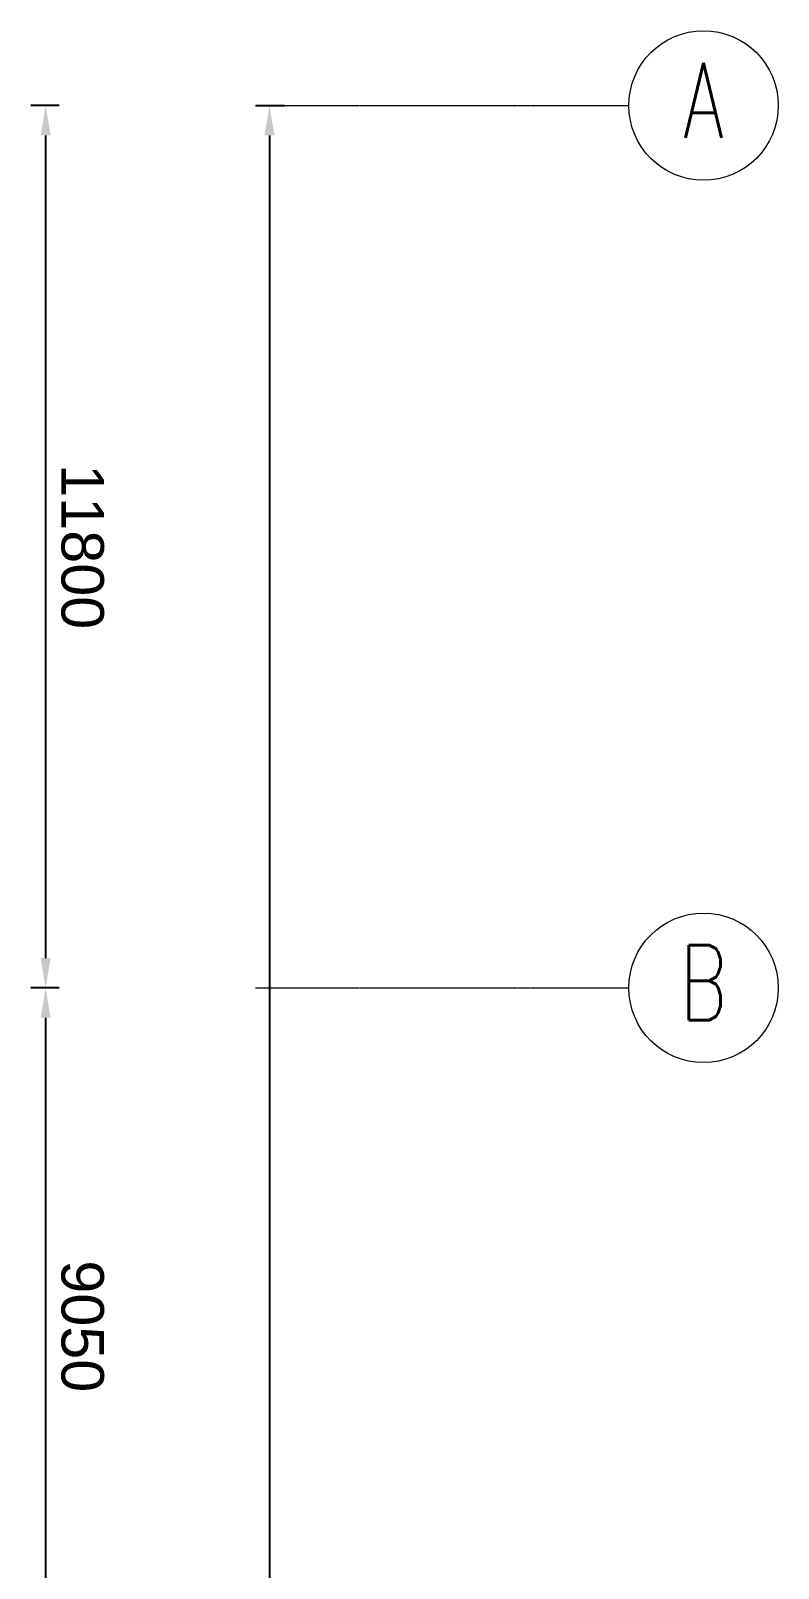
# Model space of a CAD drawing. Header units: millimetres. Extents: x 4021 to 183614, y -11746 to 71065.
# Drawn here: x 97702 to 107709, y 32146 to 52707 of the extents above; entities that cross this region are included whole.
import ezdxf

# ---------------------------------------------------------------- set-up
doc = ezdxf.new("R2010")
doc.units = ezdxf.units.MM
doc.linetypes.add('Grid Line__1_200_', pattern=[10.5, 6, -1.5, 1.5, -1.5])
for name, color, linetype, lineweight in [('A-ANNO-DIMS', 211, 'Continuous', 5), ('A-ANNO-NOTE', 131, 'Continuous', 25), ('S-GRID', 1, 'Continuous', 5), ('S-GRID-IDEN', 1, 'Continuous', 25)]:
    doc.layers.add(name, color=color, linetype=linetype, lineweight=lineweight)
doc.styles.add('RomanS', font='romans__.ttf', dxfattribs={"width": 0.7, "height": 1003.164557})
doc.styles.add('Swis721 BT', font='swiss.ttf', dxfattribs={"height": 567.642527})
doc.dimstyles.new('DLN_3mm', dxfattribs={"dimscale": 304.8, "dimtxt": 600, "dimasz": 1.312336, "dimexe": 0.656168, "dimexo": 0.0625, "dimgap": 0.656168, "dimtad": 1, "dimdec": 0, "dimzin": 0, "dimdsep": 46, "dimtxsty": 'Swis721 BT', "dimsah": 1, "dimcen": 0.09, "dimadec": 0, "dimazin": 0, "dimtfac": 1, "dimtdec": 4, "dimtix": 1, "dimtmove": 0, "dimatfit": 3, "dimfxl": 0.656168, "dimfxlon": 1, "dimtvp": 1, "dimtolj": 1, "dimtzin": 0, "dimarcsym": 2})

# ---------------------------------------------------------------- blocks, each defined once
blk = doc.blocks.new('Grid - Bubble - 10mm-1724413-Copy of COLOUR_R_F')
at = {"layer": 'A-ANNO-NOTE', "lineweight": 5}
blk.add_circle((0, 0), 5, dxfattribs=at)
blk = doc.blocks.new('DIMBLOCK42-Copy of COLOUR_R_F')
at = {"layer": 'A-ANNO-DIMS', "color": 0, "lineweight": -2, "transparency": 16777216}
for p, q in [((98083, 51707), (97702, 51707)), ((97902, 51307), (97902, 40307)), ((98083, 39907), (97702, 39907))]:
    blk.add_line(p, q, dxfattribs=at)
at = {"layer": 'A-ANNO-DIMS', "color": 0, "transparency": 16777216}
for points in [[(97836, 51307), (97969, 51307), (97902, 51707)], [(97836, 40307), (97969, 40307), (97902, 39907)]]:
    blk.add_solid(points, dxfattribs=at)
at = {"layer": 'Defpoints', "color": 0, "transparency": 16777216}
for p in [(98102, 51707), (97902, 39907), (98102, 39907)]:
    blk.add_point(p, dxfattribs=at)
at = {"layer": 'A-ANNO-DIMS', "color": 0, "transparency": 16777216, "insert": (98394, 45807), "char_height": 567.6, "width": 2628.57, "attachment_point": 5, "rotation": 270, "style": 'Swis721 BT'}
blk.add_mtext('\\A1;11800', dxfattribs=at)
blk = doc.blocks.new('DIMBLOCK43-Copy of COLOUR_R_F')
at = {"layer": 'A-ANNO-DIMS', "color": 0, "lineweight": -2, "transparency": 16777216}
for p, q in [((98083, 39907), (97702, 39907)), ((97902, 39507), (97902, 31257)), ((98083, 30857), (97702, 30857))]:
    blk.add_line(p, q, dxfattribs=at)
at = {"layer": 'A-ANNO-DIMS', "color": 0, "transparency": 16777216}
for points in [[(97836, 39507), (97969, 39507), (97902, 39907)], [(97836, 31257), (97969, 31257), (97902, 30857)]]:
    blk.add_solid(points, dxfattribs=at)
at = {"layer": 'Defpoints', "color": 0, "transparency": 16777216}
for p in [(98102, 39907), (97902, 30857), (98102, 30857)]:
    blk.add_point(p, dxfattribs=at)
at = {"layer": 'A-ANNO-DIMS', "color": 0, "transparency": 16777216, "insert": (98394, 35382), "char_height": 567.6, "width": 2102.86, "attachment_point": 5, "rotation": 270, "style": 'Swis721 BT'}
blk.add_mtext('\\A1;9050', dxfattribs=at)
blk = doc.blocks.new('DIMBLOCK46-Copy of COLOUR_R_F')
at = {"layer": 'A-ANNO-DIMS', "color": 0, "lineweight": -2, "transparency": 16777216}
for p, q in [((100717, 51707), (101098, 51707)), ((100898, 51307), (100898, -1443)), ((101078, -1843), (100698, -1843))]:
    blk.add_line(p, q, dxfattribs=at)
at = {"layer": 'A-ANNO-DIMS', "color": 0, "transparency": 16777216}
for points in [[(100831, 51307), (100964, 51307), (100898, 51707)], [(100831, -1443), (100964, -1443), (100898, -1843)]]:
    blk.add_solid(points, dxfattribs=at)
at = {"layer": 'Defpoints', "color": 0, "transparency": 16777216}
for p in [(100698, 51707), (100898, -1843), (101098, -1843)]:
    blk.add_point(p, dxfattribs=at)
at = {"layer": 'A-ANNO-DIMS', "color": 0, "transparency": 16777216, "insert": (101389, 24932), "char_height": 567.6, "width": 2628.57, "attachment_point": 5, "rotation": 270, "style": 'Swis721 BT'}
blk.add_mtext('\\A1;53550', dxfattribs=at)

msp = doc.modelspace()

# ---------------------------------------------------------------- linework, layer by layer
at = {"layer": 'S-GRID', "linetype": 'Grid Line__1_200_'}
for p, q in [((100709.2, 51707.5), (105709.2, 51707.5)), ((100709.2, 39907.5), (105709.2, 39907.5))]:
    msp.add_line(p, q, dxfattribs=at)

# ---------------------------------------------------------------- block references
at = {"layer": 'S-GRID-IDEN', "lineweight": 5, "xscale": 199.9999999999999, "yscale": 199.9999999999999, "zscale": 199.9999999999999, "rotation": 269.9999999999997}
for p in [(106709.2, 51707.5), (106709.2, 39907.5)]:
    msp.add_blockref('Grid - Bubble - 10mm-1724413-Copy of COLOUR_R_F', p, dxfattribs=at)

# ---------------------------------------------------------------- texts
at = {"layer": 'S-GRID-IDEN', "lineweight": 5, "char_height": 1003.165, "attachment_point": 2, "line_spacing_factor": 0.964689, "style": 'RomanS'}
for s, insert, width in [('\\fRomanS|b0|i0|c134|p2|;\\W.7;A', (106708.4, 52280.5), 708), ('\\fRomanS|b0|i0|c134|p2|;\\W.7;B', (106708.4, 40480.5), 984)]:
    msp.add_mtext(s, dxfattribs=dict(at, insert=insert, width=width))

# ---------------------------------------------------------------- dimensions: what is measured, and where the dimension line sits
at = {"layer": 'A-ANNO-DIMS'}
for base, p1, p2, override, picture, middle in [((97902.4, 39907.5), (98102.4, 51707.5), (98102.4, 39907.5), {"dimtad": 4, "dimpost": '<>', "dimfxl": 11800}, 'DIMBLOCK42-Copy of COLOUR_R_F', (98394.2, 45807.5)), ((100897.5, -1842.5), (100697.5, 51707.5), (101097.5, -1842.5), {"dimtad": 4, "dimpost": '<>', "dimfxl": 53551.493906}, 'DIMBLOCK46-Copy of COLOUR_R_F', (101389.2, 24932.5)), ((97902.4, 30857.5), (98102.4, 39907.5), (98102.4, 30857.5), {"dimtad": 4, "dimpost": '<>', "dimfxl": 9050}, 'DIMBLOCK43-Copy of COLOUR_R_F', (98394.2, 35382.5))]:
    dim = msp.add_linear_dim(base=base, p1=p1, p2=p2, angle=90, dimstyle='DLN_3mm', override=override, dxfattribs=at)
    dim.commit()
    dim.dimension.update_dxf_attribs({"geometry": picture, "text_midpoint": middle})

doc.saveas('drawing.dxf')
